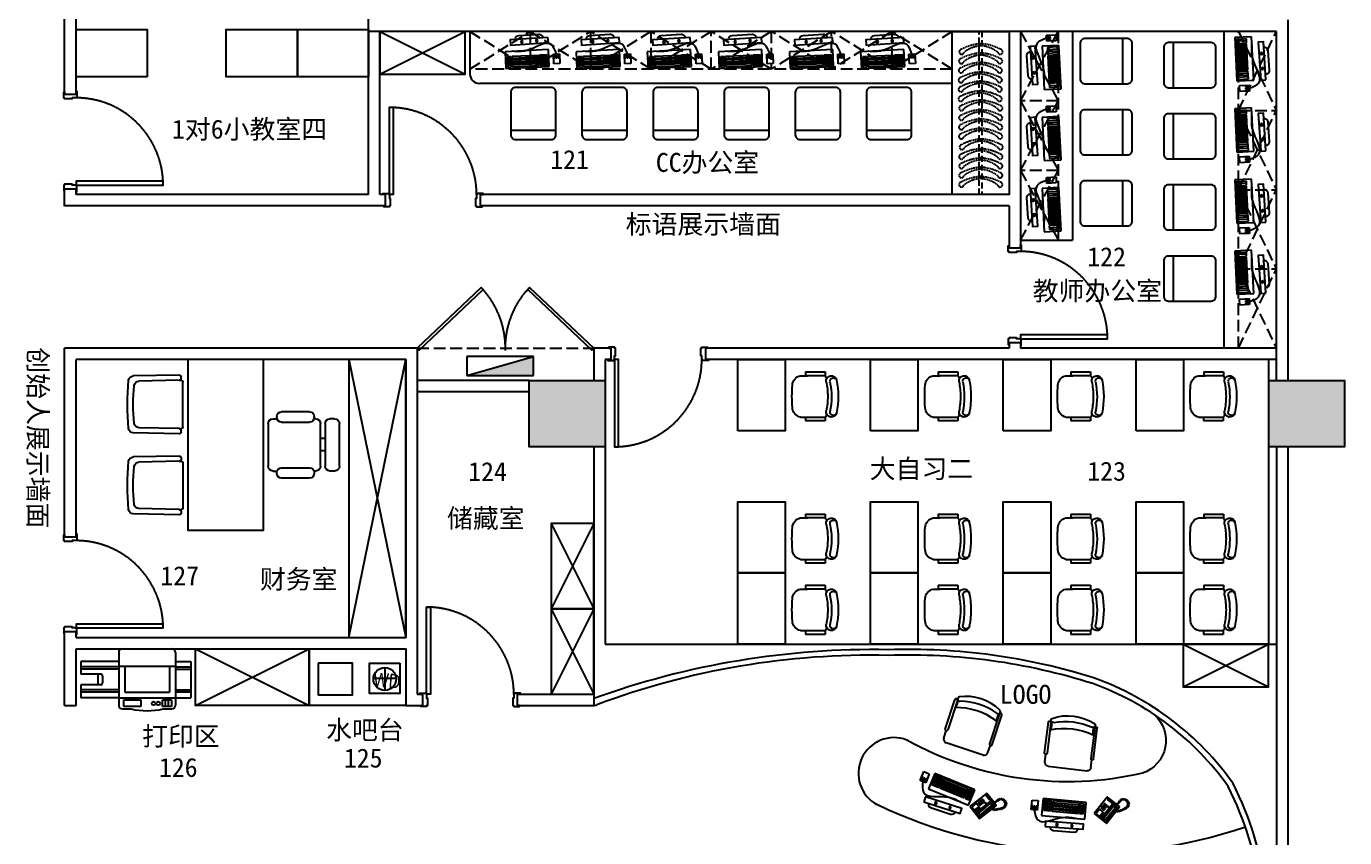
# Model space of a CAD drawing. Extents: x 392800 to 1041602, y -388882 to -94077.
# Drawn here: x 436974 to 450877, y -209527 to -200972 of the extents above; entities that cross this region are included whole.
import ezdxf
from ezdxf.enums import TextEntityAlignment as Align

# ---------------------------------------------------------------- set-up
doc = ezdxf.new("R2010")
doc.units = 0
doc.header["$LTSCALE"] = 1000
doc.header["$MEASUREMENT"] = 0
for name, pattern in [('ACAD_ISO02W100', [15, 12, -3]), ('ACAD_ISO03W100', [30, 12, -18]), ('DASH', [0.35, 0.25, -0.1]), ('DASHED', [0.75, 0.5, -0.25]), ('HIDDEN2', [0.1875, 0.125, -0.0625])]:
    doc.linetypes.add(name, pattern=pattern)
for name, color, linetype in [('DOOR【门】', 93, 'Continuous'), ('DS-HIGH-CABINET', 40, 'Continuous'), ('FF-FURN', 51, 'Continuous'), ('IAR-文字350', 2, 'ACAD_ISO02W100'), ('IBS-其它（电梯桥厢、管道上空线）', 123, 'Continuous'), ('IBS-墙面灯带', 40, 'INHOPE-LED LIGHT'), ('IBS-完成面', 2, 'Continuous'), ('IBS-梁', 8, 'Continuous'), ('IBS－墙体', 6, 'Continuous'), ('IDS－门', 3, 'Continuous'), ('IFF-固定家具', 52, 'Continuous'), ('IFF-家具', 51, 'Continuous'), ('IFF-电话电脑', 3, 'Continuous'), ('PUB_HATCH', 8, 'Continuous')]:
    doc.layers.add(name, color=color, linetype=linetype)
doc.layers.add('DOOR【门套】', color=70, linetype='Continuous', lineweight=0)
doc.styles.add('_HZTXT', font='gbenor.shx', dxfattribs={"bigfont": 'gbcbig.shx'})
doc.styles.add('INHOPE-03', font='gbeitc.shx', dxfattribs={"width": 0.85, "bigfont": 'gbcbig.shx'})
doc.styles.get("Standard").update_dxf_attribs({"font": 'gbenor.shx', "bigfont": 'gbcbig.shx'})
doc.linetypes.add('INHOPE-LED LIGHT', pattern='A,12.7,-5.08,["LED",INHOPE-03,S=2.54,R=0,X=-2.54,Y=-1.27],-6.35', length=24.13)

# ---------------------------------------------------------------- blocks, each defined once
blk = doc.blocks.new('_FZH')
blk.add_solid([(0.5, 0.5), (0.5, -0.5), (-0.5, 0.5), (-0.5, -0.5)])
blk = doc.blocks.new('dhj')
at = {"linetype": 'ByBlock'}
for p, q in [((238528, 63473), (238525, 63470)), ((238525, 63470), (238525, 63251)), ((238687, 63473), (238528, 63473)), ((238545, 63469), (238538, 63461)), ((238538, 63461), (238538, 63270)), ((238542, 63464), (238541, 63457)), ((238541, 63457), (238541, 63415)), ((238541, 63457), (238555, 63443)), ((238541, 63415), (238544, 63407)), ((238549, 63467), (238542, 63464)), ((238544, 63407), (238549, 63399)), ((238593, 63469), (238545, 63469)), ((238587, 63467), (238549, 63467)), ((238557, 63446), (238549, 63467)), ((238555, 63443), (238557, 63446)), ((238555, 63372), (238555, 63443)), ((238557, 63446), (238579, 63446)), ((238579, 63446), (238587, 63467)), ((238580, 63443), (238579, 63446)), ((238595, 63457), (238580, 63443)), ((238580, 63372), (238580, 63443)), ((238587, 63467), (238593, 63464)), ((238591, 63407), (238587, 63399)), ((238595, 63415), (238591, 63407)), ((238599, 63461), (238593, 63469)), ((238593, 63464), (238595, 63457)), ((238595, 63457), (238595, 63415)), ((238599, 63269), (238599, 63461)), ((238628, 63459), (238628, 63400)), ((238674, 63459), (238628, 63459)), ((238628, 63400), (238674, 63400)), ((238674, 63400), (238674, 63459)), ((238690, 63470), (238687, 63473)), ((238690, 63251), (238690, 63470)), ((238479, 63263), (238483, 63270)), ((238485, 63256), (238479, 63263)), ((238483, 63270), (238491, 63266)), ((238485, 63274), (238487, 63279)), ((238491, 63266), (238485, 63274)), ((238487, 63279), (238496, 63276)), ((238494, 63266), (238487, 63253)), ((238491, 63285), (238494, 63290)), ((238496, 63276), (238491, 63285)), ((238494, 63290), (238502, 63287)), ((238504, 63283), (238494, 63266)), ((238497, 63296), (238498, 63299)), ((238502, 63287), (238497, 63296)), ((238498, 63299), (238502, 63300)), ((238502, 63300), (238508, 63301)), ((238510, 63293), (238504, 63283)), ((238509, 63296), (238506, 63296)), ((238506, 63296), (238510, 63293)), ((238508, 63301), (238512, 63307)), ((238511, 63298), (238509, 63296)), ((238515, 63301), (238511, 63298)), ((238512, 63307), (238516, 63309)), ((238519, 63304), (238515, 63301)), ((238516, 63309), (238525, 63310)), ((238525, 63305), (238519, 63304)), ((238538, 63270), (238545, 63261)), ((238541, 63315), (238544, 63323)), ((238541, 63272), (238541, 63315)), ((238541, 63272), (238555, 63286)), ((238542, 63265), (238541, 63272)), ((238549, 63262), (238542, 63265)), ((238544, 63323), (238549, 63330)), ((238549, 63399), (238550, 63388)), ((238549, 63330), (238550, 63342)), ((238557, 63283), (238549, 63262)), ((238564, 63262), (238549, 63262)), ((238550, 63388), (238550, 63372)), ((238550, 63342), (238550, 63372)), ((238555, 63372), (238555, 63286)), ((238555, 63286), (238557, 63283)), ((238557, 63283), (238579, 63283)), ((238564, 63254), (238565, 63267)), ((238565, 63267), (238569, 63267)), ((238569, 63267), (238569, 63253)), ((238587, 63262), (238569, 63262)), ((238580, 63286), (238579, 63283)), ((238579, 63283), (238587, 63262)), ((238580, 63372), (238580, 63286)), ((238595, 63272), (238580, 63286)), ((238587, 63399), (238585, 63388)), ((238585, 63388), (238585, 63372)), ((238585, 63342), (238585, 63372)), ((238587, 63330), (238585, 63342)), ((238591, 63323), (238587, 63330)), ((238587, 63262), (238593, 63265)), ((238595, 63315), (238591, 63323)), ((238591, 63261), (238599, 63269)), ((238593, 63265), (238595, 63272)), ((238595, 63272), (238595, 63315)), ((238452, 63197), (238453, 63205)), ((238462, 63194), (238452, 63197)), ((238453, 63205), (238462, 63205)), ((238453, 63190), (238462, 63194)), ((238455, 63183), (238453, 63190)), ((238455, 63212), (238458, 63219)), ((238462, 63205), (238455, 63212)), ((238465, 63184), (238455, 63183)), ((238457, 63175), (238465, 63184)), ((238459, 63168), (238457, 63175)), ((238458, 63219), (238468, 63219)), ((238459, 63222), (238461, 63232)), ((238468, 63219), (238459, 63222)), ((238469, 63171), (238459, 63168)), ((238461, 63232), (238471, 63231)), ((238464, 63163), (238469, 63171)), ((238468, 63159), (238464, 63163)), ((238465, 63240), (238469, 63246)), ((238471, 63231), (238465, 63240)), ((238476, 63231), (238465, 63201)), ((238465, 63201), (238469, 63177)), ((238477, 63163), (238468, 63159)), ((238469, 63246), (238478, 63243)), ((238469, 63177), (238484, 63163)), ((238473, 63252), (238477, 63258)), ((238478, 63243), (238473, 63252)), ((238474, 63154), (238477, 63163)), ((238479, 63149), (238474, 63154)), ((238486, 63250), (238476, 63231)), ((238477, 63258), (238485, 63256)), ((238486, 63158), (238479, 63149)), ((238484, 63163), (238502, 63155)), ((238487, 63253), (238485, 63252)), ((238485, 63252), (238486, 63250)), ((238485, 63148), (238486, 63158)), ((238490, 63146), (238485, 63148)), ((238497, 63152), (238490, 63146)), ((238497, 63143), (238497, 63152)), ((238504, 63142), (238497, 63143)), ((238502, 63155), (238521, 63156)), ((238507, 63152), (238504, 63142)), ((238509, 63143), (238507, 63152)), ((238515, 63143), (238509, 63143)), ((238519, 63152), (238515, 63143)), ((238523, 63143), (238519, 63152)), ((238521, 63156), (238539, 63165)), ((238530, 63145), (238523, 63143)), ((238525, 63251), (238528, 63248)), ((238528, 63248), (238562, 63248)), ((238536, 63149), (238529, 63156)), ((238529, 63156), (238530, 63145)), ((238542, 63153), (238536, 63149)), ((238539, 63165), (238551, 63181)), ((238548, 63156), (238541, 63162)), ((238541, 63162), (238542, 63153)), ((238545, 63261), (238564, 63261)), ((238553, 63162), (238548, 63156)), ((238558, 63169), (238549, 63171)), ((238549, 63171), (238553, 63162)), ((238551, 63209), (238557, 63213)), ((238552, 63201), (238551, 63209)), ((238551, 63181), (238552, 63201)), ((238564, 63185), (238554, 63184)), ((238554, 63184), (238563, 63177)), ((238565, 63201), (238556, 63199)), ((238556, 63199), (238565, 63193)), ((238557, 63229), (238561, 63244)), ((238557, 63221), (238557, 63229)), ((238557, 63213), (238557, 63221)), ((238563, 63177), (238558, 63169)), ((238561, 63244), (238564, 63254)), ((238565, 63237), (238561, 63222)), ((238561, 63222), (238562, 63214)), ((238562, 63214), (238561, 63212)), ((238561, 63212), (238564, 63208)), ((238564, 63208), (238565, 63201)), ((238565, 63193), (238564, 63185)), ((238569, 63253), (238565, 63237)), ((238568, 63248), (238687, 63248)), ((238569, 63261), (238591, 63261)), ((238687, 63248), (238690, 63251))]:
    blk.add_line(p, q, dxfattribs=at)
at = {"color": 252, "linetype": 'ByBlock'}
for p, q in [((238611, 63456), (238623, 63456)), ((238611, 63451), (238611, 63456)), ((238623, 63451), (238611, 63451)), ((238611, 63446), (238623, 63446)), ((238611, 63442), (238611, 63446)), ((238623, 63442), (238611, 63442)), ((238611, 63437), (238623, 63437)), ((238611, 63432), (238611, 63437)), ((238623, 63432), (238611, 63432)), ((238611, 63427), (238623, 63427)), ((238611, 63423), (238611, 63427)), ((238623, 63423), (238611, 63423)), ((238611, 63418), (238623, 63418)), ((238611, 63413), (238611, 63418)), ((238623, 63413), (238611, 63413)), ((238611, 63408), (238623, 63408)), ((238611, 63403), (238611, 63408)), ((238623, 63403), (238611, 63403)), ((238623, 63456), (238623, 63451)), ((238623, 63446), (238623, 63442)), ((238623, 63437), (238623, 63432)), ((238623, 63427), (238623, 63423)), ((238623, 63418), (238623, 63413)), ((238623, 63408), (238623, 63403)), ((238622, 63329), (238609, 63329)), ((238609, 63329), (238609, 63319)), ((238609, 63319), (238622, 63319)), ((238611, 63269), (238626, 63269)), ((238611, 63259), (238611, 63269)), ((238622, 63319), (238622, 63329)), ((238626, 63269), (238626, 63259)), ((238631, 63381), (238631, 63372)), ((238641, 63381), (238631, 63381)), ((238631, 63372), (238641, 63372)), ((238631, 63364), (238631, 63354)), ((238641, 63364), (238631, 63364)), ((238631, 63354), (238641, 63354)), ((238631, 63346), (238631, 63337)), ((238641, 63346), (238631, 63346)), ((238631, 63337), (238641, 63337)), ((238631, 63329), (238631, 63319)), ((238641, 63329), (238631, 63329)), ((238631, 63319), (238641, 63319)), ((238633, 63259), (238633, 63269)), ((238633, 63269), (238649, 63269)), ((238641, 63372), (238641, 63381)), ((238641, 63354), (238641, 63364)), ((238641, 63337), (238641, 63346)), ((238641, 63319), (238641, 63329)), ((238647, 63381), (238647, 63372)), ((238657, 63381), (238647, 63381)), ((238647, 63372), (238657, 63372)), ((238657, 63364), (238647, 63364)), ((238647, 63364), (238647, 63354)), ((238647, 63354), (238657, 63354)), ((238657, 63346), (238647, 63346)), ((238647, 63346), (238647, 63337)), ((238647, 63337), (238657, 63337)), ((238657, 63329), (238647, 63329)), ((238647, 63329), (238647, 63319)), ((238647, 63319), (238657, 63319)), ((238649, 63269), (238649, 63259)), ((238655, 63259), (238655, 63269)), ((238655, 63269), (238671, 63269)), ((238657, 63372), (238657, 63381)), ((238657, 63354), (238657, 63364)), ((238657, 63337), (238657, 63346)), ((238657, 63319), (238657, 63329)), ((238663, 63381), (238663, 63372)), ((238672, 63381), (238663, 63381)), ((238663, 63372), (238672, 63372)), ((238672, 63364), (238663, 63364)), ((238663, 63364), (238663, 63354)), ((238663, 63354), (238672, 63354)), ((238672, 63346), (238663, 63346)), ((238663, 63346), (238663, 63337)), ((238663, 63337), (238672, 63337)), ((238672, 63329), (238663, 63329)), ((238663, 63329), (238663, 63319)), ((238663, 63319), (238672, 63319)), ((238671, 63269), (238671, 63259)), ((238672, 63372), (238672, 63381)), ((238672, 63354), (238672, 63364)), ((238672, 63337), (238672, 63346)), ((238672, 63319), (238672, 63329)), ((238626, 63259), (238611, 63259)), ((238649, 63259), (238633, 63259)), ((238671, 63259), (238655, 63259))]:
    blk.add_line(p, q, dxfattribs=at)
at = {"color": 252, "width": 0.8, "flags": 9}
for tag in ['YSIZE', 'XSIZE']:
    blk.add_attdef(tag, (238639, 63341), '', height=0.5, rotation=270, dxfattribs=at)
blk = doc.blocks.new('sbjp')
at = {"linetype": 'ByBlock'}
for p, q in [((239852, 61204), (239852, 61267)), ((239852, 61267), (239953, 61267)), ((239953, 61204), (239852, 61204)), ((239953, 61267), (239953, 61204)), ((239801, 61153), (239801, 60696)), ((239979, 61153), (239801, 61153)), ((239979, 60696), (239979, 61153)), ((239801, 60696), (239979, 60696))]:
    blk.add_line(p, q, dxfattribs=at)
at = {"color": 252, "linetype": 'ByBlock'}
for p, q in [((239862, 61260), (239862, 61250)), ((239892, 61260), (239862, 61260)), ((239862, 61250), (239892, 61250)), ((239862, 61240), (239862, 61229)), ((239892, 61240), (239862, 61240)), ((239862, 61229), (239892, 61229)), ((239892, 61219), (239862, 61219)), ((239862, 61219), (239862, 61209)), ((239862, 61209), (239892, 61209)), ((239892, 61250), (239892, 61260)), ((239892, 61229), (239892, 61240)), ((239892, 61209), (239892, 61219)), ((239964, 61138), (239857, 61138)), ((239857, 61138), (239857, 61056)), ((239857, 61117), (239964, 61117)), ((239857, 61097), (239964, 61097)), ((239857, 61077), (239964, 61077)), ((239857, 61056), (239964, 61056)), ((239964, 61046), (239857, 61046)), ((239857, 61046), (239857, 60767)), ((239875, 61046), (239875, 60767)), ((239892, 61046), (239892, 60767)), ((239910, 61046), (239910, 60767)), ((239928, 61046), (239928, 60767)), ((239946, 61046), (239946, 60767)), ((239964, 61056), (239964, 61138)), ((239964, 60767), (239964, 61046)), ((239857, 60767), (239964, 60767)), ((239964, 60757), (239857, 60757)), ((239857, 60757), (239857, 60716)), ((239857, 60736), (239943, 60736)), ((239857, 60716), (239964, 60716)), ((239943, 60716), (239943, 60757)), ((239964, 60716), (239964, 60757))]:
    blk.add_line(p, q, dxfattribs=at)
at = {"linetype": 'ByBlock'}
blk.add_spline([(239852, 61236), (239749, 61187), (239801, 60924), (239801, 60778)], degree=3, dxfattribs=at)
blk = doc.blocks.new('COM-1')
for p, q in [((-146, 55), (146, 55)), ((106, 95), (-106, 95))]:
    blk.add_line(p, q)
blk.add_lwpolyline([(-200, 55), (200, 55), (200, 0), (-200, 0)], close=True)
for centre, start_param, end_param in [((-106, 55), 4.73687, 6.307667), ((106, 55), 3.166074, 4.73687)]:
    blk.add_ellipse(centre, major_axis=(-40, 1), ratio=0.999999, start_param=start_param, end_param=end_param)
at = {"color": 252}
for centre in [(-79, 28), (79, 28)]:
    blk.add_ellipse(centre, major_axis=(-11, -0.3), ratio=0.999999, dxfattribs=at)
blk = doc.blocks.new('A$C68716B1F')
for p, q in [((473, 567), (565, 254)), ((591, 262), (499, 575)), ((92, 116), (0, 429)), ((26, 436), (118, 123)), ((603, 167), (580, 245)), ((133, 29), (110, 107)), ((183, 2), (576, 117))]:
    blk.add_line(p, q)
at = {"extrusion": (0, 0, -1)}
for centre, major_axis, start_param, end_param in [((366, 103), (491, 144), 4.257523, 5.167537), ((438, -142), (676, 199), 4.417863, 5.007202), ((447, 585), (16.1, 16.1), -0.514787, 2.440902), ((564, 560), (68.2, 68.2), 3.151679, 4.148551), ((486, 571), (-9.55, 9.55), 5.212265, 8.354799), ((13, 432), (-11.9, 6.4), -0.782467, 2.360067), ((38, 465), (16.1, 16.1), 1.699662, 4.655351), ((-46, 381), (68.2, 68.2), -0.007224, 0.989648), ((459, -211), (676, 198), 4.375587, 5.048176), ((578, 258), (9.55, 9.55), 0.498934, 3.641469), ((564, 156), (28.6, 28.6), 0.499562, 2.070358), ((105, 119), (9.55, 9.55), 0.499876, 3.642411), ((172, 40), (28.6, 28.6), 2.070358, 3.641154)]:
    blk.add_ellipse(centre, major_axis=major_axis, ratio=1, start_param=start_param, end_param=end_param, dxfattribs=at)
blk = doc.blocks.new('*U235')
at = {"color": 250, "linetype": 'ACAD_ISO03W100'}
blk.add_arc((40, 59), 920, 0, 90, dxfattribs=at)
at = {"layer": 'DOOR【门套】', "color": 3, "linetype": 'ByBlock', "lineweight": -2}
for points in [[(40, 60), (40, 980), (80, 980), (80, 60)], [(30, 60), (40, 60), (40, 20), (50, 20), (50, -60), (40, -60), (40, -70), (-20, -70), (-20, -60), (0, -60), (0, 60), (-30, 60), (-30, 70), (30, 70)], [(970, 60), (960, 60), (960, 20), (950, 20), (950, -60), (960, -60), (960, -70), (1020, -70), (1020, -60), (1000, -60), (1000, 60), (1030, 60), (1030, 70), (970, 70)]]:
    blk.add_lwpolyline(points, close=True, dxfattribs=at)
at = {"layer": 'DOOR【门】', "linetype": 'ByBlock', "style": '_HZTXT', "flags": 8}
blk.add_attdef('门编号', text='', height=250, dxfattribs=at).set_placement((435, 84), align=Align.CENTER)
blk = doc.blocks.new('办公桌77')
for p, q in [((-90, -263), (-574, -273)), ((-90, -318), (-516, -328)), ((-90, -318), (-70, -318)), ((-75, -311), (-75, -318)), ((-70, -298), (-70, -283)), ((-50, -808), (-50, -338)), ((1285, -650), (991, -650)), ((-90, -828), (-516, -818)), ((-90, -828), (-70, -828)), ((-75, -828), (-75, -834)), ((850, -1225), (850, -775)), ((900, -724), (944, -724)), ((941, -700), (941, -710)), ((991, -760), (1285, -760)), ((1350, -725), (1333, -725)), ((1335, -710), (1335, -700)), ((1400, -775), (1400, -1225)), ((1450, -1225), (1450, -775)), ((1550, -725), (1500, -725)), ((1600, -775), (1600, -1225)), ((-90, -883), (-574, -873)), ((-70, -863), (-70, -848)), ((1451, -939), (1401, -939)), ((1451, -1069), (1401, -1069)), ((-90, -1117), (-574, -1127)), ((-90, -1172), (-516, -1182)), ((-90, -1172), (-70, -1172)), ((-75, -1172), (-75, -1166)), ((-70, -1137), (-70, -1152)), ((-50, -1192), (-50, -1662)), ((991, -1240), (1285, -1240)), ((900, -1276), (944, -1276)), ((941, -1300), (941, -1290)), ((1285, -1350), (991, -1350)), ((1350, -1275), (1333, -1275)), ((1335, -1290), (1335, -1300)), ((1550, -1275), (1500, -1275)), ((-90, -1737), (-574, -1727)), ((-90, -1682), (-516, -1672)), ((-90, -1682), (-70, -1682)), ((-75, -1689), (-75, -1682)), ((-70, -1702), (-70, -1717))]:
    blk.add_line(p, q)
blk.add_lwpolyline([(800, -1900), (0, -1900), (0, -100), (800, -100)], close=True)
for centre, radius, start, end in [((-573, -323), 50, 91.1878, 174.829), ((-90, -283), 20, 0, 90), ((2189, -573), 2823, 174.829, 185.1712), ((1289, -573), 1864, 173.8307, 186.1697), ((-514, -378), 50, 91.3529, 173.8307), ((-90, -298), 20, 270, 0), ((-70, -338), 20, 0, 90), ((991, -700), 50, 90, 180), ((1285, -700), 50, 0, 90), ((-573, -823), 50, 185.1712, 268.8133), ((-514, -768), 50, 186.1697, 268.6489), ((-90, -848), 20, 0, 90), ((-70, -808), 20, 270, 0), ((900, -775), 50, 90, 180), ((991, -710), 50, 180, 270), ((1285, -710), 50, 270, 0), ((1350, -775), 50, 0, 90), ((1500, -775), 50, 90, 180), ((1550, -775), 50, 0, 90), ((-90, -863), 20, 270, 0), ((2189, -1427), 2823, 174.8288, 185.171), ((-573, -1177), 50, 91.1867, 174.8288), ((1289, -1427), 1864, 173.8303, 186.1693), ((-514, -1232), 50, 91.3511, 173.8303), ((-90, -1137), 20, 0, 90), ((-90, -1152), 20, 270, 0), ((-70, -1192), 20, 0, 90), ((900, -1225), 50, 180, 270), ((991, -1290), 50, 90, 180), ((1285, -1290), 50, 0, 90), ((1350, -1225), 50, 270, 0), ((1500, -1225), 50, 180, 270), ((1550, -1225), 50, 270, 0), ((991, -1300), 50, 180, 270), ((1285, -1300), 50, 270, 0), ((-514, -1622), 50, 186.1693, 268.6471), ((-70, -1662), 20, 270, 0), ((-573, -1677), 50, 185.171, 268.8122), ((-90, -1702), 20, 0, 90), ((-90, -1717), 20, 270, 0)]:
    blk.add_arc(centre, radius, start, end)
blk = doc.blocks.new('做成ACAD TuKuai0270')
at = {"linetype": 'Continuous'}
for p, q in [((-300, 40), (-300, 594)), ((-170, 634), (-260, 634)), ((260, 634), (170, 634)), ((300, 40), (300, 594)), ((-460, 136), (-460, 516)), ((-300, 516), (-460, 516)), ((300, 516), (700, 516)), ((700, 379), (700, 516)), ((470, 287), (470, 361)), ((488, 379), (700, 379)), ((488, 269), (700, 269)), ((700, 136), (700, 269)), ((-300, 136), (-460, 136)), ((260, 0), (-260, 0)), ((300, 136), (700, 136))]:
    blk.add_line(p, q, dxfattribs=at)
at = {"color": 9, "linetype": 'Continuous'}
for p, q in [((-258, 608), (-161, 608)), ((-258, 538), (-258, 608)), ((-224, 608), (-224, 538)), ((-195, 608), (-195, 538)), ((-161, 608), (-161, 538)), ((67, 538), (67, 608)), ((67, 608), (247, 608)), ((247, 608), (247, 538)), ((-300, 456), (-460, 456)), ((-300, 434), (-460, 434)), ((300, 516), (-300, 516)), ((-161, 538), (-258, 538)), ((-235, 185), (-235, 458)), ((235, 458), (-235, 458)), ((247, 538), (67, 538)), ((235, 185), (235, 458)), ((300, 456), (700, 456)), ((300, 434), (700, 434)), ((520, 269), (520, 379)), ((-300, 214), (-460, 214)), ((-300, 192), (-460, 192)), ((300, 185), (-300, 185)), ((300, 214), (700, 214)), ((300, 192), (700, 192))]:
    blk.add_line(p, q, dxfattribs=at)
for centre in [(-117, 577), (-67, 577)]:
    blk.add_circle(centre, 19, dxfattribs=at)
at = {"linetype": 'Continuous'}
for centre, radius, start, end in [((-260, 594), 40, 89.9855, 179.9855), ((0, -80), 734, 76.5836, 103.3874), ((260, 594), 40, 359.9855, 89.9855), ((488, 361), 18.1, 89.9855, 179.9855), ((488, 287), 18.1, 179.9855, 269.9855), ((-260, 40), 40, 179.9855, 269.9855), ((260, 40), 40, 269.9855, 359.9855)]:
    blk.add_arc(centre, radius, start, end, dxfattribs=at)
blk = doc.blocks.new('*U236')
at = {"color": 250, "linetype": 'ACAD_ISO03W100'}
blk.add_arc((-40, 59), 920, 90, 180, dxfattribs=at)
at = {"layer": 'DOOR【门套】', "color": 3, "linetype": 'ByBlock', "lineweight": -2}
for points in [[(-40, 60), (-40, 980), (-80, 980), (-80, 60)], [(-970, 60), (-960, 60), (-960, 20), (-950, 20), (-950, -60), (-960, -60), (-960, -70), (-1020, -70), (-1020, -60), (-1000, -60), (-1000, 60), (-1030, 60), (-1030, 70), (-970, 70)], [(-30, 60), (-40, 60), (-40, 20), (-50, 20), (-50, -60), (-40, -60), (-40, -70), (20, -70), (20, -60), (0, -60), (0, 60), (30, 60), (30, 70), (-30, 70)]]:
    blk.add_lwpolyline(points, close=True, dxfattribs=at)
at = {"layer": 'DOOR【门】', "linetype": 'ByBlock', "style": '_HZTXT', "flags": 8}
blk.add_attdef('门编号', text='', height=250, dxfattribs=at).set_placement((-435, 84), align=Align.CENTER)
blk = doc.blocks.new('VIP yizi')
at = {"color": 252}
blk.add_line((69629, 34293, 0), (69629, 33818, 0), dxfattribs=at)
blk.add_lwpolyline([(69729, 34243), (69729, 33868, -0.414214), (69679, 33818), (69229, 33818, -0.414214), (69179, 33868), (69179, 34243, -0.414214), (69229, 34293), (69679, 34293, -0.414214), (69729, 34243)], format="xyb")
blk = doc.blocks.new('$TwtSys$00000434')
for p, q in [((-0.5, 0.5), (-0.5, -0.5)), ((-0.5, -0.5), (0.5, 0.5)), ((0.5, 0.5), (-0.5, 0.5)), ((0.5, -0.5), (0.5, 0.5)), ((-0.5, -0.5), (0.5, -0.5))]:
    blk.add_line(p, q)
blk.add_solid([(0.5, -0.5), (0.5, 0.5), (-0.5, -0.5)])
blk = doc.blocks.new('*U514')
at = {"ltscale": 8}
blk.add_lwpolyline([(0, 0), (21, -21), (679, 637), (658, 658)], close=True, dxfattribs=at)
at = {"color": 252, "linetype": 'DASHED', "ltscale": 8}
blk.add_arc((0, 0), 931, 0, 45, dxfattribs=at)
blk = doc.blocks.new('A$C79213D79')
at = {"layer": 'DS-HIGH-CABINET', "color": 57, "linetype": 'HIDDEN2', "ltscale": 0.1}
blk.add_circle((10, 228), 9.16, dxfattribs=at)
for centre, radius, start, end in [((518, 194), 519, 151.6922, 176.2049), ((85, 432), 25.8, 282.2399, 159.8531), ((349, 203), 329, 141.8557, 175.5761), ((518, 263), 519, 183.7951, 208.3078), ((349, 254), 329, 184.4239, 218.1444), ((85, 25), 25.8, 200.1469, 77.7601)]:
    blk.add_arc(centre, radius, start, end, dxfattribs=at)
blk = doc.blocks.new('CH3')
for p, q in [((-259, 349), (-259, 141)), ((-218, 349), (-259, 349)), ((-218, 142), (-218, 349)), ((259, 350), (218, 350)), ((218, 350), (218, 142)), ((259, 142), (259, 350)), ((-218, 89), (-218, 163)), ((218, 87), (218, 162))]:
    blk.add_line(p, q)
at = {"linetype": 'Continuous'}
for p, q in [((-218, 141), (-259, 141)), ((259, 142), (218, 142))]:
    blk.add_line(p, q, dxfattribs=at)
for centre, radius, start, end in [((-163, 416), 55.3, 99.8988, 279.7522), ((-166, 436), 35.2, 94.9128, 274.9128), ((0, -348), 836, 78.0899, 101.9101), ((-4, -349), 766, 78.0112, 101.9888), ((163, 416), 55.3, 260.2478, 80.1012), ((159, 437), 36.2, 265.0872, 70.3213), ((18, -535), 913, 91.1567, 100.8714), ((-18, -535), 913, 79.1286, 88.8433), ((-111, 115), 111, 193.2566, 265.9234), ((0, 1666), 1666, 265.9234, 274.0766), ((111, 115), 111, 274.0766, 345.8334)]:
    blk.add_arc(centre, radius, start, end, dxfattribs=at)
for centre, start, end in [((-181, 309), 90.7226, 132.8382), ((180, 309), 47.1618, 87.5717)]:
    blk.add_arc(centre, 54.9, start, end)
blk = doc.blocks.new('*U516')
at = {"color": 250, "linetype": 'ACAD_ISO03W100'}
blk.add_arc((-40, 59), 920, 90, 180, dxfattribs=at)
at = {"layer": 'DOOR【门套】', "color": 3, "linetype": 'ByBlock', "lineweight": -2}
for points in [[(-40, 60), (-40, 980), (-80, 980), (-80, 60)], [(-970, 60), (-960, 60), (-960, 20), (-950, 20), (-950, -60), (-960, -60), (-960, -70), (-1020, -70), (-1020, -60), (-1000, -60), (-1000, 60), (-1030, 60), (-1030, 70), (-970, 70)], [(-30, 60), (-40, 60), (-40, 20), (-50, 20), (-50, -60), (-40, -60), (-40, -70), (20, -70), (20, -60), (0, -60), (0, 60), (30, 60), (30, 70), (-30, 70)]]:
    blk.add_lwpolyline(points, close=True, dxfattribs=at)
at = {"layer": 'DOOR【门】', "linetype": 'ByBlock', "style": '_HZTXT', "flags": 8}
blk.add_attdef('门编号', text='', height=250, dxfattribs=at).set_placement((-435, 84), align=Align.CENTER)

msp = doc.modelspace()

# ---------------------------------------------------------------- linework, layer by layer
at = {"layer": 'FF-FURN'}
for p, q in [((438757.2, -208135), (439957.2, -207535)), ((438757.2, -207535), (439957.2, -208135))]:
    msp.add_line(p, q, dxfattribs=at)
for points in [[(438757.2, -207535), (439957.2, -207535), (439957.2, -208135), (438757.2, -208135)], [(439957.2, -207535), (440975, -207535), (440975, -208135), (439957.2, -208135)]]:
    msp.add_lwpolyline(points, close=True, dxfattribs=at)
at = {"layer": 'IBS-墙面灯带', "linetype": 'INHOPE-LED LIGHT', "ltscale": 0.01}
for points in [[(446063.2, -207545.9, 0.0916786), (442957.2, -208060.2, 0.0916786)], [(450006.2, -211900.2, 0.0448496), (450050.6, -210090.2, 0.0857461), (449700.9, -208957.2, 0.1541291), (448240, -207845.9, 0.0859723), (446060, -207545.9, 0.0859723)]]:
    msp.add_lwpolyline(points, format="xyb", dxfattribs=at)
at = {"layer": 'IBS-完成面'}
for p, q in [((437377.2, -201685.9), (437377.2, -198625.9)), ((437497.2, -201685.9), (437497.2, -198805.9)), ((440582.2, -202745.9), (440582.2, -201025)), ((440702.2, -202745.9), (440702.2, -201025)), ((447337.3, -201025), (447337.3, -202745.9)), ((447457.3, -201025), (447457.3, -203305.9)), ((437377.2, -202866.5), (437377.2, -202685.9)), ((437497.2, -202745.9), (437497.2, -202685.9)), ((440582.2, -202745.9), (437497.2, -202745.9)), ((440762.2, -202745.9), (440702.2, -202745.9)), ((447337.3, -202745.9), (441782.2, -202745.9)), ((440762.2, -202865.9), (437377.2, -202865.9)), ((447337.3, -202865.9), (441782.2, -202865.9)), ((447337.3, -202865.9), (447337.3, -203305.9)), ((437377.2, -206354.7), (437377.2, -204365.9)), ((441095, -204365.9), (437377.2, -204365.9)), ((441095, -204365.9), (441095, -208015)), ((443077.2, -204365.9), (442957.2, -204365.9)), ((442957.2, -204365.9), (442957.2, -204705)), ((443137.2, -204365.9), (443077.2, -204365.9)), ((447337.3, -204365.9), (444137.2, -204365.9)), ((447337.3, -204305.9), (447337.3, -204365.9)), ((447457.3, -204305.9), (447457.3, -204365.9)), ((450157.2, -204365.9), (447457.3, -204365.9)), ((437497.2, -206354.7), (437497.2, -204485.9)), ((440975, -204485.9), (437497.2, -204485.9)), ((440975, -204485.9), (440975, -207414.7)), ((443077.2, -204485.9), (443077.2, -207485.9)), ((443137.2, -204485.9), (443077.2, -204485.9)), ((450157.2, -204485.9), (444137.2, -204485.9)), ((450077.2, -207485.9), (450077.2, -204485.9)), ((442277.2, -204705), (441095, -204705)), ((442277.2, -204825), (441095, -204825)), ((442957.2, -205405), (442957.2, -208133.4)), ((437377.2, -208135), (437377.2, -207354.7)), ((437497.2, -207414.7), (437497.2, -207354.7)), ((437497.2, -207414.7), (440865, -207414.7)), ((437497.2, -208135), (437497.2, -207535)), ((437497.2, -207535), (440975, -207535)), ((440975, -207535), (440975, -208135)), ((442957.2, -207995.4), (442957.2, -207485.9)), ((443077.2, -207485.9), (443077.2, -207485.9)), ((443077.2, -207485.9), (450157.2, -207485.9)), ((437377.2, -208135), (437497.2, -208135)), ((440975, -208135), (441155, -208135)), ((441095, -208015), (441155, -208015)), ((442155, -208135), (442942.2, -208135)), ((442185, -208015), (442905, -208015))]:
    msp.add_line(p, q, dxfattribs=at)
for points in [[(446062.1, -207605.9, 0.0959171), (442990.2, -208126.6, 0.0689171)], [(449946.6, -211893.4, 0.0448023), (449990.8, -210096, 0.085288), (449649.4, -208988.3, 0.1536654), (448220.8, -207902.8, 0.0859293), (446062.1, -207605.9)]]:
    msp.add_lwpolyline(points, format="xyb", dxfattribs=at)
msp.add_arc((442924.4, -207892.1), 243.6, 274.18843, 285.67573, dxfattribs=at)
at = {"layer": 'IBS-梁', "color": 251, "linetype": 'DASH', "ltscale": 0.5}
msp.add_line((441095, -204365.9), (442957.2, -204365.9), dxfattribs=at)
at = {"layer": 'IBS－墙体'}
for p, q in [((440582.2, -201025), (440582.2, -187554.6)), ((450277.2, -200905), (450277.2, -204705)), ((450157.2, -201025), (440582.2, -201025)), ((450157.2, -204705), (450157.2, -201025)), ((450157.2, -205405), (450157.2, -212205)), ((450277.2, -205405), (450277.2, -212205))]:
    msp.add_line(p, q, dxfattribs=at)
for points in [[(442277.2, -204705), (443077.2, -204705), (443077.2, -205405), (442277.2, -205405)], [(450077.2, -204705), (450877.2, -204705), (450877.2, -205405), (450077.2, -205405)]]:
    msp.add_lwpolyline(points, close=True, dxfattribs=at)
at = {"layer": 'IDS－门'}
msp.add_line((437497.2, -202866.5), (437497.2, -202865.9), dxfattribs=at)
at = {"layer": 'IFF-固定家具'}
for p, q in [((441652.2, -201025), (441652.2, -201475)), ((448007.3, -201025), (448007.3, -203226.6)), ((449607.2, -204365.9), (449607.2, -201025)), ((446737.3, -201575), (441752.2, -201575)), ((447457.3, -203226.6), (448007.3, -203226.6))]:
    msp.add_line(p, q, dxfattribs=at)
msp.add_arc((441752.2, -201475), 100, 180, 270, dxfattribs=at)
at = {"layer": 'IFF-家具'}
for p, q in [((440702.2, -201025), (441602.2, -201475)), ((440702.2, -201475), (441602.2, -201025)), ((440375, -207414.7), (440975, -204485.9)), ((440375, -204485.9), (440975, -207414.7)), ((442957.2, -206215), (442507.2, -207115)), ((442507.2, -206215), (442957.2, -207115)), ((442957.2, -207115), (442507.2, -208015)), ((442507.2, -207115), (442957.2, -208015)), ((449173.4, -207485.9), (450073.4, -207935.9)), ((449173.4, -207935.9), (450073.4, -207485.9)), ((440873.5, -207847.5), (440633.8, -207847.5)), ((440753.7, -207733.7, 0), (440753.7, -207973.7, 0))]:
    msp.add_line(p, q, dxfattribs=at)
at = {"layer": 'IFF-家具', "color": 251, "linetype": 'DASH', "ltscale": 0.5}
for p, q in [((441652.2, -201425), (442287.8, -201025)), ((441652.2, -201025), (442287.8, -201425)), ((442287.8, -201025), (442287.8, -201425)), ((442287.8, -201425), (442923.4, -201025)), ((442287.8, -201025), (442923.4, -201425)), ((442923.4, -201025), (442923.4, -201425)), ((443559.1, -201425), (442923.4, -201025)), ((443559.1, -201025), (442923.4, -201425)), ((443559.1, -201025), (443559.1, -201425)), ((444194.7, -201425), (443559.1, -201025)), ((444194.7, -201025), (443559.1, -201425)), ((444194.7, -201425), (444194.7, -201025)), ((444830.4, -201425), (444194.7, -201025)), ((444830.4, -201025), (444194.7, -201425)), ((444830.4, -201025), (444830.4, -201425)), ((445466, -201425), (444830.4, -201025)), ((445466, -201025), (444830.4, -201425)), ((445466, -201425), (445466, -201025)), ((446101.6, -201425), (445466, -201025)), ((446101.6, -201025), (445466, -201425)), ((446101.6, -201025), (446101.6, -201425)), ((446737.3, -201425), (446101.6, -201025)), ((446737.3, -201025), (446101.6, -201425)), ((447457.3, -201758.9), (447857.3, -201025)), ((447457.3, -201025), (447857.3, -201758.9)), ((447857.3, -201025), (447857.3, -203226.6)), ((449757.2, -204365.9), (449757.2, -201025)), ((449757.2, -201860.2), (450157.2, -201025)), ((449757.2, -201025), (450157.2, -201860.2)), ((446737.3, -201425), (441652.2, -201425)), ((447857.3, -201758.9), (447457.3, -201758.9)), ((447457.3, -202492.7), (447857.3, -201758.9)), ((447457.3, -201758.9), (447857.3, -202492.7)), ((449757.2, -201860.2), (450157.2, -201860.2)), ((449757.2, -201860.2), (450157.2, -202695.4)), ((449757.2, -202695.4), (450157.2, -201860.2)), ((447857.3, -202492.7), (447457.3, -202492.7)), ((447457.3, -202492.7), (447857.3, -203226.6)), ((447457.3, -203226.6), (447857.3, -202492.7)), ((449757.2, -202695.4), (450157.2, -202695.4)), ((449757.2, -202695.4), (450157.2, -203530.7)), ((449757.2, -203530.7), (450157.2, -202695.4)), ((449757.2, -203530.7), (450157.2, -203530.7)), ((449757.2, -203530.7), (450157.2, -204365.9)), ((449757.2, -204365.9), (450157.2, -203530.7))]:
    msp.add_line(p, q, dxfattribs=at)
at = {"layer": 'IFF-家具'}
for points in [[(438247.2, -201505.9), (437497.2, -201505.9), (437497.2, -201005.9), (438247.2, -201005.9)], [(439832.2, -201505.9), (439082.2, -201505.9), (439082.2, -201005.9), (439832.2, -201005.9)], [(440582.2, -201505.9), (439832.2, -201505.9), (439832.2, -201005.9), (440582.2, -201005.9)], [(446737.3, -201025), (447337.3, -201025), (447337.3, -202745.9), (446737.3, -202745.9)], [(440375, -207414.7), (440975, -207414.7), (440975, -204485.9), (440375, -204485.9)], [(444477.2, -205235.9), (444477.2, -204485.9), (444977.2, -204485.9), (444977.2, -205235.9)], [(445877.2, -205235.9), (445877.2, -204485.9), (446377.2, -204485.9), (446377.2, -205235.9)], [(447277.2, -205235.9), (447277.2, -204485.9), (447777.2, -204485.9), (447777.2, -205235.9)], [(448677.2, -205235.9), (448677.2, -204485.9), (449177.2, -204485.9), (449177.2, -205235.9)], [(444477.2, -206735.9), (444477.2, -205985.9), (444977.2, -205985.9), (444977.2, -206735.9)], [(445877.2, -206735.9), (445877.2, -205985.9), (446377.2, -205985.9), (446377.2, -206735.9)], [(447277.2, -206735.9), (447277.2, -205985.9), (447777.2, -205985.9), (447777.2, -206735.9)], [(448677.2, -206735.9), (448677.2, -205985.9), (449177.2, -205985.9), (449177.2, -206735.9)], [(444477.2, -207485.9), (444477.2, -206735.9), (444977.2, -206735.9), (444977.2, -207485.9)], [(445877.2, -207485.9), (445877.2, -206735.9), (446377.2, -206735.9), (446377.2, -207485.9)], [(447277.2, -207485.9), (447277.2, -206735.9), (447777.2, -206735.9), (447777.2, -207485.9)], [(448677.2, -207485.9), (448677.2, -206735.9), (449177.2, -206735.9), (449177.2, -207485.9)]]:
    msp.add_lwpolyline(points, close=True, dxfattribs=at)
for points in [[(440702.2, -201025), (440702.2, -201475), (441602.2, -201475), (441602.2, -201025), (440702.2, -201025)], [(442957.2, -206215), (442507.2, -206215), (442507.2, -207115), (442957.2, -207115), (442957.2, -206215)], [(442957.2, -207115), (442507.2, -207115), (442507.2, -208015), (442957.2, -208015), (442957.2, -207115)], [(449173.4, -207485.9), (449173.4, -207935.9), (450073.4, -207935.9), (450073.4, -207485.9), (449173.4, -207485.9)]]:
    msp.add_lwpolyline(points, dxfattribs=at)
at = {"layer": 'IFF-家具', "color": 251, "linetype": 'HIDDEN2', "ltscale": 0.5}
msp.add_lwpolyline([(447024, -202745.9), (447024, -201025), (447050.5, -201025), (447050.5, -202745.9)], close=True, dxfattribs=at)
at = {"layer": 'IFF-家具', "elevation": 0}
msp.add_lwpolyline([(440051.7, -207687.5), (440051.7, -208020.9), (440414.5, -208020.9), (440414.5, -207687.5)], close=True, dxfattribs=at)
at = {"layer": 'IFF-家具', "extrusion": (2.33635e-06, -1.01832e-07, 1)}
msp.add_lwpolyline([(440913.9, -207687.5), (440913.9, -208007.5), (440593.9, -208007.5), (440593.9, -207687.5)], close=True, dxfattribs=at)
at = {"layer": 'IFF-家具'}
msp.add_lwpolyline([(448869.4, -208229.5, -0.5764006), (448744.8, -208847.2)], format="xyb", dxfattribs=at)
at = {"layer": 'IFF-家具', "elevation": -1.3}
for points in [[(448744.8, -208847.2, -0.1862238), (446258.7, -208497.3, -0.0787643), (446258.7, -208497.3, -0.0821485)], [(449830.7, -209415.7, -0.1962577), (445945, -209178.5, -0.1848926)]]:
    msp.add_lwpolyline(points, format="xyb", dxfattribs=at)
at = {"layer": 'IFF-家具', "extrusion": (2.33635e-06, -1.01832e-07, 1)}
msp.add_circle((440753.7, -207853.7, 1.1), 120, dxfattribs=at)
at = {"layer": 'IFF-家具'}
msp.add_arc((446124.5, -208848.4, -1.3), 375.8, 69.08001, 241.45915, dxfattribs=at)

# ---------------------------------------------------------------- block references
at = {"layer": 'DS-HIGH-CABINET', "color": 251, "linetype": 'Continuous', "rotation": 270.0000100650953}
for p in [(446813.2, -201155.6), (446810, -201253.6)]:
    msp.add_blockref('A$C79213D79', p, dxfattribs=at)
at = {"layer": 'DS-HIGH-CABINET', "linetype": 'Continuous', "rotation": 270.0000100650953}
for p in [(446806, -201452.9), (446806.9, -201351.6), (446805.6, -201550.9), (446804.7, -201652.2), (446810.3, -201851.5), (446811.1, -201750.2), (446809.9, -201949.4), (446809.9, -201949.4), (446809.5, -202047.4), (446811.7, -202261.7), (446816, -202160.4), (446811.4, -202359.7), (446811.4, -202359.7), (446810.7, -202555.6), (446811, -202457.6)]:
    msp.add_blockref('A$C79213D79', p, dxfattribs=at)
at = {"layer": 'FF-FURN', "rotation": 180.0144749214671}
msp.add_blockref('做成ACAD TuKuai0270', (438247.2, -207535), dxfattribs=at)
at = {"layer": 'IBS-其它（电梯桥厢、管道上空线）', "xscale": 699.9999999999999, "yscale": 200, "zscale": 699.9999999999999, "rotation": 359.999999999987}
msp.add_blockref('$TwtSys$00000434', (441970.7, -204555), dxfattribs=at)
at = {"layer": 'IDS－门'}
for name, p, rotation in [('*U236', (437437.2, -202685.9), 270), ('*U236', (447397.3, -204305.9), 270), ('*U514', (441095, -204365.9), 358.4328639654543), ('*U516', (443137.2, -204425.9), 180), ('*U236', (437437.2, -207354.7), 270)]:
    msp.add_blockref(name, p, dxfattribs=dict(at, rotation=rotation))
for p in [(440762.2, -202805.9), (441155, -208075)]:
    msp.add_blockref('*U235', p, dxfattribs=at)
at = {"layer": 'IDS－门', "xscale": -1, "rotation": 1.567136034545822}
msp.add_blockref('*U514', (442957.2, -204365.9), dxfattribs=at)
at = {"layer": 'IFF-家具', "extrusion": (-4.86576e-05, 7.15708e-17, 1), "xscale": -1, "rotation": 180}
for p in [(378907.3, -167283.6, -21.8), (378907.3, -168033.6, -21.8), (378907.3, -168783.6, -21.8)]:
    msp.add_blockref('VIP yizi', p, dxfattribs=at)
at = {"layer": 'IFF-家具', "extrusion": (4.86576e-05, -7.15649e-17, 1), "xscale": -1}
for p in [(518698.2, -235436.9, 21.9), (518698.2, -236186.9, 21.9), (518698.2, -236936.9, 21.9), (518698.2, -237686.9, 21.9)]:
    msp.add_blockref('VIP yizi', p, dxfattribs=at)
at = {"layer": 'IFF-家具', "extrusion": (7.15559e-17, 4.86576e-05, 1), "xscale": -1, "rotation": 90.0000000000243}
for p in [(476376.7, -132437.3, -9.8), (477126.7, -132437.3, -9.8), (477876.7, -132437.3, -9.8), (478626.7, -132437.3, -9.8), (479376.7, -132437.3, -9.8), (480126.7, -132437.3, -9.8)]:
    msp.add_blockref('VIP yizi', p, dxfattribs=at)
at = {"layer": 'IFF-家具', "xscale": -1}
for name, p, rotation in [('办公桌77', (438675, -206385.9), 180), ('CH3', (445048.5, -204874.3), 270.000235868261), ('CH3', (446448.5, -204874.3), 270.000235868261), ('CH3', (447848.5, -204874.3), 270.000235868261), ('CH3', (449248.5, -204874.3), 270.000235868261), ('CH3', (445048.5, -206374.3), 270.000235868261), ('CH3', (446448.5, -206374.3), 270.000235868261), ('CH3', (447848.5, -206374.3), 270.000235868261), ('CH3', (449248.5, -206374.3), 270.000235868261), ('CH3', (445048.5, -207124.3), 270.000235868261), ('CH3', (446448.5, -207124.3), 270.000235868261), ('CH3', (447848.5, -207124.3), 270.000235868261), ('CH3', (449248.5, -207124.3), 270.000235868261), ('A$C68716B1F', (447247.3, -208663.3, -0.6), 358.1809621545856)]:
    msp.add_blockref(name, p, dxfattribs=dict(at, rotation=rotation))
at = {"layer": 'IFF-家具', "rotation": 336.5991151857889}
msp.add_blockref('A$C68716B1F', (447582.2, -208702.2, -0.6), dxfattribs=at)
at = {"layer": 'IFF-电话电脑', "extrusion": (-3.55488e-05, -1.02997e-06, 1), "rotation": 272.8092370916656}
for p in [(369646.4, 35298.9, -15.5), (370396.4, 35298.9, -15.6), (371146.4, 35298.9, -15.6), (371896.4, 35298.9, -15.6), (372646.4, 35298.9, -15.6), (373396.4, 35298.9, -15.7)]:
    msp.add_blockref('sbjp', p, dxfattribs=at)
at = {"layer": 'IFF-电话电脑', "extrusion": (-3.55488e-05, -1.02997e-06, 1), "xscale": -1, "rotation": 3.814849284760484}
for p in [(442279.3, -201157.1, -15.5), (443029.3, -201157.1, -15.6), (443779.3, -201157.1, -15.6), (444529.3, -201157.1, -15.6), (445279.3, -201157.1, -15.6), (446029.3, -201157.1, -15.7)]:
    msp.add_blockref('COM-1', p, dxfattribs=at)
at = {"layer": 'IFF-电话电脑', "extrusion": (1.02997e-06, -3.55488e-05, 1), "xscale": -1, "rotation": 93.81484928685825}
for p in [(447627.1, -201381, 7.6), (447627.1, -202131, 7.6), (447627.1, -202881, 7.7)]:
    msp.add_blockref('COM-1', p, dxfattribs=at)
at = {"layer": 'IFF-电话电脑', "extrusion": (1.02997e-06, -3.55488e-05, 1), "rotation": 2.809237093763415}
for p in [(211171.1, -274013.9, 7.6), (211171.1, -274763.9, 7.6), (211171.1, -275513.9, 7.7)]:
    msp.add_blockref('sbjp', p, dxfattribs=at)
at = {"layer": 'IFF-电话电脑', "extrusion": (-1.02997e-06, 3.55488e-05, 1), "rotation": 182.8092370937634}
for p in [(686434.3, -128706.7, -7.6), (686434.3, -129456.7, -7.7), (686434.3, -130206.7, -7.7), (686434.3, -130956.7, -7.7)]:
    msp.add_blockref('sbjp', p, dxfattribs=at)
at = {"layer": 'IFF-电话电脑', "extrusion": (-1.02997e-06, 3.55488e-05, 1), "xscale": -1, "rotation": 273.8148492868583}
for p in [(449978.4, -201339.5, -7.6), (449978.4, -202089.5, -7.7), (449978.4, -202839.5, -7.7), (449978.4, -203589.5, -7.7)]:
    msp.add_blockref('COM-1', p, dxfattribs=at)
at = {"layer": 'IFF-电话电脑', "extrusion": (0, 0, -1), "xscale": -1, "zscale": -1}
for p, rotation in [((-412741.5, -454177.8, 1.3), 292.1435649631352), ((-486850.9, -453648, 1.9), 275.1992982250841)]:
    msp.add_blockref('sbjp', p, dxfattribs=dict(at, rotation=rotation))
at = {"layer": 'IFF-电话电脑', "xscale": -1}
for p, rotation in [((446648, -209158.7, -1.3), 162.3410213543427), ((447923.1, -209368.4, -2.5), 175.7029515062219)]:
    msp.add_blockref('COM-1', p, dxfattribs=dict(at, rotation=rotation))
at = {"layer": 'IFF-电话电脑'}
for p, rotation in [((644452.2, -357470.4, -1.3), 128.2147931601795), ((674680.8, -307885, -2.5), 141.5767233120592)]:
    msp.add_blockref('dhj', p, dxfattribs=dict(at, rotation=rotation))
at = {"layer": 'PUB_HATCH', "xscale": 800, "yscale": 700, "zscale": 500}
for p in [(442677.2, -205055), (450477.2, -205055)]:
    msp.add_blockref('_FZH', p, dxfattribs=at)

# ---------------------------------------------------------------- texts
at = {"layer": 'IAR-文字350', "char_height": 200, "attachment_point": 3, "line_spacing_factor": 0.963855}
for s, insert, width in [('{\\fSimSun|b0|i0|c134|p2;1对6小教室四}', (440145.7, -201956), 1759.036), ('{\\fSimSun|b0|i0|c134|p2;121}', (442906.3, -202276.6), 1759.036), ('{\\fSimSun|b0|i0|c134|p2;CC办公室}', (444702.9, -202307), 1759.036), ('{\\fSimSun|b0|i0|c134|p2;标语展示墙面}', (444931.9, -202958), 2097.173), ('{\\fSimSun|b0|i0|c134|p2;122}', (448570.7, -203301), 1759.036), ('{\\fSimSun|b0|i0|c134|p2;教师办公室}', (448951.7, -203661.8, 0), 1759.036), ('{\\fSimSun|b0|i0|c134|p2;124}', (442041.3, -205567.1), 1759.036), ('{\\fSimSun|b0|i0|c134|p2;大自习二}', (446959.8, -205536.6), 1759.036), ('{\\fSimSun|b0|i0|c134|p2;123}', (448570.7, -205562.9), 1759.036), ('{\\fSimSun|b0|i0|c134|p2;储藏室}', (442228.2, -206059.8), 1759.036), ('{\\fSimSun|b0|i0|c134|p2;127}', (438795.2, -206665.2), 1759.036), ('{\\fSimSun|b0|i0|c134|p2;财务室}', (440255.2, -206701.7), 1759.036), ('{\\fSimSun|b0|i0|c134|p2;LOGO}', (447784.6, -207915.7), 1759.036), ('{\\fSimSun|b0|i0|c134|p2;水吧台}', (440953.3, -208291.5), 1759.036), ('{\\fSimSun|b0|i0|c134|p2;打印区}', (439012.4, -208356.7), 1759.036), ('{\\fSimSun|b0|i0|c134|p2;126}', (438779.2, -208686.6), 1759.036), ('{\\fSimSun|b0|i0|c134|p2;125}', (440730.3, -208587.6), 1759.036)]:
    msp.add_mtext(s, dxfattribs=dict(at, insert=insert, width=width))
at = {"layer": 'IAR-文字350', "insert": (437195.7, -206265.6), "char_height": 200, "width": 2097.173, "attachment_point": 3, "rotation": 270, "line_spacing_factor": 0.963855}
msp.add_mtext('{\\fSimSun|b0|i0|c134|p2;创始人展示墙面}', dxfattribs=at)
at = {"layer": 'IFF-家具', "extrusion": (-2.31988e-06, 2.95012e-07, 1), "insert": (440776.2, -207869.3, 0), "char_height": 150, "width": 424.233, "attachment_point": 5, "text_direction": (0.996563, -0.082834, 2e-06), "line_spacing_factor": 0.963855}
msp.add_mtext('\\fArial Narrow;WD', dxfattribs=at)

doc.saveas('drawing.dxf')
